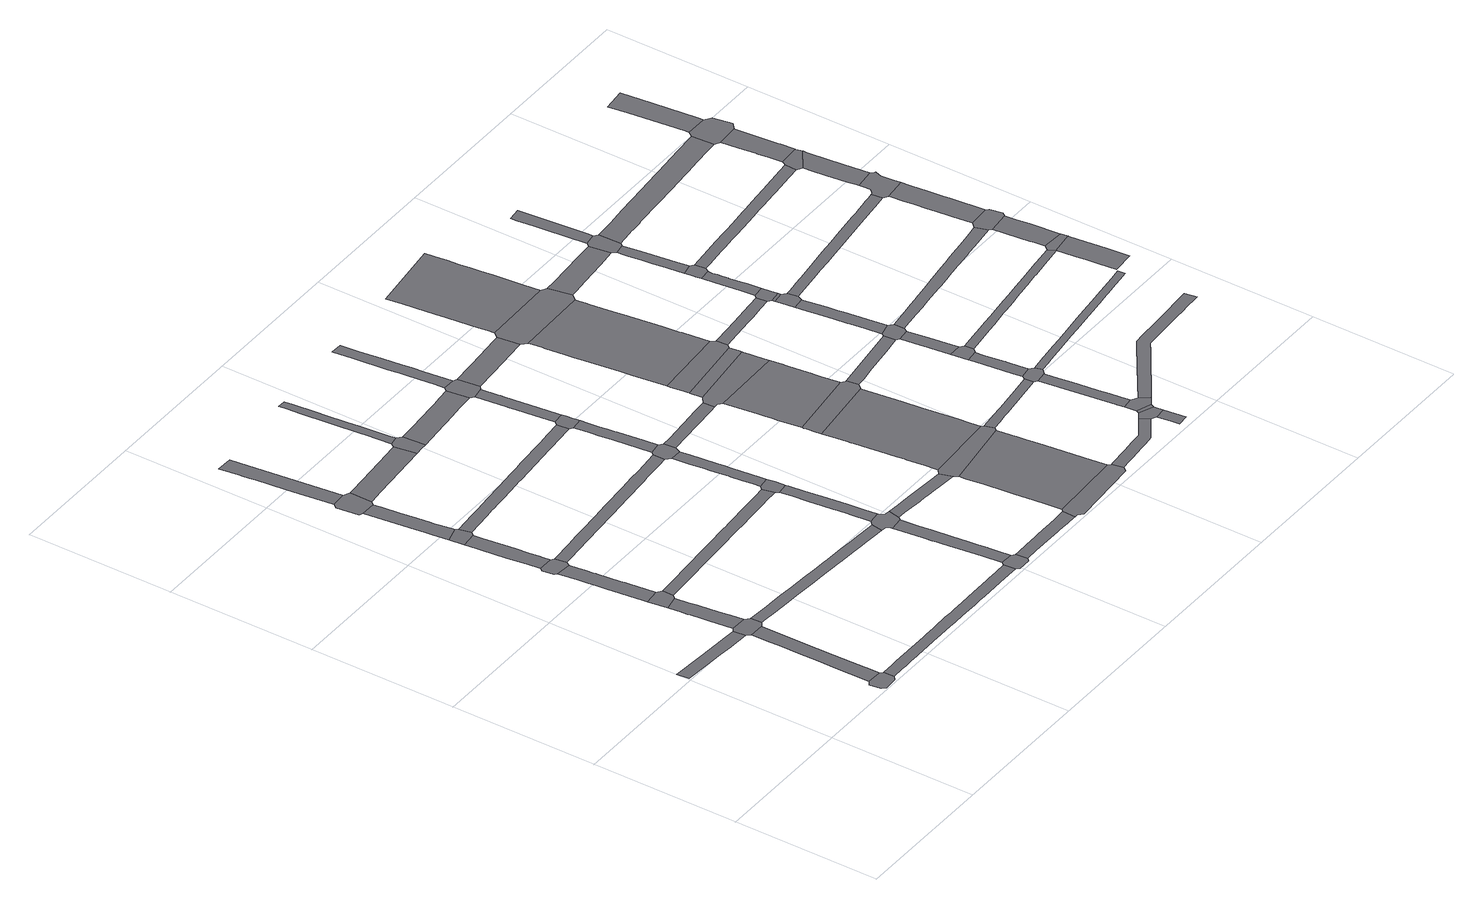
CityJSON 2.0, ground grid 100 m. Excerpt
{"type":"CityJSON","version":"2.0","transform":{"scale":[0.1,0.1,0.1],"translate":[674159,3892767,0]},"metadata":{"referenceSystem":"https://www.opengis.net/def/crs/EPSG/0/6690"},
"CityObjects":{
"road1":{"type":"Road","attributes":{"function":"9","usage":"9","RoadStructureAttribute.widthType":"2","RoadStructureAttribute.width":7.14,"RoadStructureAttribute.sectionType":"1"},"geometry":[{"type":"MultiSurface","lod":"1","boundaries":[[[0,1,2,3,4,5,6,7,8,9,10]]]}]},
"road2":{"type":"Road","attributes":{"function":"9","usage":"9","RoadStructureAttribute.widthType":"9","RoadStructureAttribute.width":-9999,"RoadStructureAttribute.sectionType":"9"},"geometry":[{"type":"MultiSurface","lod":"1","boundaries":[[[11,12,13,14,15,16,17,18]]]}]},
"road3":{"type":"Road","attributes":{"function":"9","usage":"9","RoadStructureAttribute.widthType":"2","RoadStructureAttribute.width":10.3,"RoadStructureAttribute.sectionType":"1"},"geometry":[{"type":"MultiSurface","lod":"1","boundaries":[[[19,20,21,22,23,17,16,24,25,26,27,28,29,30,31,32]]]}]},
"road4":{"type":"Road","attributes":{"function":"9","usage":"9","RoadStructureAttribute.widthType":"9","RoadStructureAttribute.width":-9999,"RoadStructureAttribute.sectionType":"9"},"geometry":[{"type":"MultiSurface","lod":"1","boundaries":[[[31,33,34,35,36,37,5,4,32]]]}]},
"road5":{"type":"Road","attributes":{"function":"9","usage":"9","RoadStructureAttribute.widthType":"2","RoadStructureAttribute.width":10.3,"RoadStructureAttribute.sectionType":"1"},"geometry":[{"type":"MultiSurface","lod":"1","boundaries":[[[38,39,40,41,42,43,37,36,44,45,46,47,48,49,50]]]}]},
"road6":{"type":"Road","attributes":{"function":"9","usage":"9","RoadStructureAttribute.widthType":"9","RoadStructureAttribute.width":-9999,"RoadStructureAttribute.sectionType":"9"},"geometry":[{"type":"MultiSurface","lod":"1","boundaries":[[[49,51,52,53,54,50]]]}]},
"road7":{"type":"Road","attributes":{"function":"9","usage":"9","RoadStructureAttribute.widthType":"2","RoadStructureAttribute.width":10.3,"RoadStructureAttribute.sectionType":"1"},"geometry":[{"type":"MultiSurface","lod":"1","boundaries":[[[55,56,57,58,59,60,54,53,61,62,63,64,65,66,67,68,69,70,71,72]]]}]},
"road8":{"type":"Road","attributes":{"function":"9","usage":"9","RoadStructureAttribute.widthType":"9","RoadStructureAttribute.width":-9999,"RoadStructureAttribute.sectionType":"9"},"geometry":[{"type":"MultiSurface","lod":"1","boundaries":[[[73,74,55,72,75,76,77,78]]]}]},
"road9":{"type":"Road","attributes":{"function":"9","usage":"9","RoadStructureAttribute.widthType":"2","RoadStructureAttribute.width":10.3,"RoadStructureAttribute.sectionType":"1"},"geometry":[{"type":"MultiSurface","lod":"1","boundaries":[[[77,79,80,81,82,83,84,85,86,87,88,89,90,78]]]}]},
"road10":{"type":"Road","attributes":{"function":"9","usage":"9","RoadStructureAttribute.widthType":"9","RoadStructureAttribute.width":-9999,"RoadStructureAttribute.sectionType":"9"},"geometry":[{"type":"MultiSurface","lod":"1","boundaries":[[[91,86,85,92,93,94]]]}]},
"road11":{"type":"Road","attributes":{"function":"9","usage":"9","RoadStructureAttribute.widthType":"2","RoadStructureAttribute.width":10.3,"RoadStructureAttribute.sectionType":"1"},"geometry":[{"type":"MultiSurface","lod":"1","boundaries":[[[95,96,97,98,99,91,94,100,101,102,103,104,105,106]]]}]},
"road12":{"type":"Road","attributes":{"function":"9","usage":"9","RoadStructureAttribute.widthType":"2","RoadStructureAttribute.width":7.2,"RoadStructureAttribute.sectionType":"1"},"geometry":[{"type":"MultiSurface","lod":"1","boundaries":[[[107,108,109,110,111,112,113,114,115,116,117,118,119,120,121,122,123,124,125,126,127,128,15,14,129,130,131,132,133,134,135,136,137,138,139,140,141,142,143,144,145,146,147,148,149,150,151,152,153,154,155]]]}]},
"road13":{"type":"Road","attributes":{"function":"9","usage":"9","RoadStructureAttribute.widthType":"9","RoadStructureAttribute.width":-9999,"RoadStructureAttribute.sectionType":"9"},"geometry":[{"type":"MultiSurface","lod":"1","boundaries":[[[156,157,158,159,160,161,95,106]]]}]},
"road14":{"type":"Road","attributes":{"function":"9","usage":"9","RoadStructureAttribute.widthType":"2","RoadStructureAttribute.width":10.24,"RoadStructureAttribute.sectionType":"1"},"geometry":[{"type":"MultiSurface","lod":"1","boundaries":[[[162,163,164,165,166,167,168,169,159,158,170,171]]]}]},
"road15":{"type":"Road","attributes":{"function":"9","usage":"9","RoadStructureAttribute.widthType":"2","RoadStructureAttribute.width":7.24,"RoadStructureAttribute.sectionType":"1"},"geometry":[{"type":"MultiSurface","lod":"1","boundaries":[[[172,173,174,175,176,177,178,179,180,181,182,183,184,185,186,35,34,187,188,189,190,191,192,193,194,195,196,197,198,199,200,201]]]}]},
"road16":{"type":"Road","attributes":{"function":"9","usage":"9","RoadStructureAttribute.widthType":"2","RoadStructureAttribute.width":7.44,"RoadStructureAttribute.sectionType":"1"},"geometry":[{"type":"MultiSurface","lod":"1","boundaries":[[[202,203,204,205,206,207,208,209,210,211,212,213,214,215,216,217,218,219,220,221,222,223,224,225,226,227,228,52,51]]]}]},
"road17":{"type":"Road","attributes":{"function":"9","usage":"9","RoadStructureAttribute.widthType":"1","RoadStructureAttribute.width":15.39,"RoadStructureAttribute.sectionType":"1"},"geometry":[{"type":"MultiSurface","lod":"1","boundaries":[[[229,230,231,232,233,157,156,234,235,236,237,238]]]}]},
"road18":{"type":"Road","attributes":{"function":"9","usage":"9","RoadStructureAttribute.widthType":"2","RoadStructureAttribute.width":7.51,"RoadStructureAttribute.sectionType":"1"},"geometry":[{"type":"MultiSurface","lod":"1","boundaries":[[[75,239,240,241,242,243,244,245,246,247,248,249,250,251,252,253,254,255,256,257,258,259,260,261,262,263,264,265,76]]]}]},
"road19":{"type":"Road","attributes":{"function":"9","usage":"9","RoadStructureAttribute.widthType":"2","RoadStructureAttribute.width":7.61,"RoadStructureAttribute.sectionType":"1"},"geometry":[{"type":"MultiSurface","lod":"1","boundaries":[[[266,267,268,269,270,271,272,273,274,275,276,277,278,279,280,281,93,92,282,283,284,285,286,287,288,289,290,291,292,293,294,295,296]]]}]},
"road20":{"type":"Road","attributes":{"function":"9","usage":"9","RoadStructureAttribute.widthType":"9","RoadStructureAttribute.width":-9999,"RoadStructureAttribute.sectionType":"9"},"geometry":[{"type":"MultiSurface","lod":"1","boundaries":[[[154,297,298,299,300,301,302,303,155]]]}]},
"road21":{"type":"Road","attributes":{"function":"9","usage":"9","RoadStructureAttribute.widthType":"9","RoadStructureAttribute.width":-9999,"RoadStructureAttribute.sectionType":"9"},"geometry":[{"type":"MultiSurface","lod":"1","boundaries":[[[304,305,306,307,308,229,238]]]}]},
"road22":{"type":"Road","attributes":{"function":"9","usage":"9","RoadStructureAttribute.widthType":"2","RoadStructureAttribute.width":8.43,"RoadStructureAttribute.sectionType":"1"},"geometry":[{"type":"MultiSurface","lod":"1","boundaries":[[[302,309,310,311,312,313,314,315,316,317,318,319,320,321,322,323,324,325,326,303]]]}]},
"road23":{"type":"Road","attributes":{"function":"9","usage":"9","RoadStructureAttribute.widthType":"3","RoadStructureAttribute.width":5.4,"RoadStructureAttribute.sectionType":"1"},"geometry":[{"type":"MultiSurface","lod":"1","boundaries":[[[307,327,328,329,330,331,332,333,334,335,336,337,338,339,340,308]]]}]},
"road24":{"type":"Road","attributes":{"function":"9","usage":"9","RoadStructureAttribute.widthType":"9","RoadStructureAttribute.width":-9999,"RoadStructureAttribute.sectionType":"9"},"geometry":[{"type":"MultiSurface","lod":"1","boundaries":[[[341,172,201,342,343,319,318,344,345,346,347,348]]]}]},
"road25":{"type":"Road","attributes":{"function":"9","usage":"9","RoadStructureAttribute.widthType":"2","RoadStructureAttribute.width":8.43,"RoadStructureAttribute.sectionType":"1"},"geometry":[{"type":"MultiSurface","lod":"1","boundaries":[[[349,350,351,352,353,354,355,356,341,348,357,358,359,360,361,362,363]]]}]},
"road26":{"type":"Road","attributes":{"function":"9","usage":"9","RoadStructureAttribute.widthType":"9","RoadStructureAttribute.width":-9999,"RoadStructureAttribute.sectionType":"9"},"geometry":[{"type":"MultiSurface","lod":"1","boundaries":[[[218,217,349,363,364,365,366,367]]]}]},
"road27":{"type":"Road","attributes":{"function":"9","usage":"9","RoadStructureAttribute.widthType":"2","RoadStructureAttribute.width":6.93,"RoadStructureAttribute.sectionType":"1"},"geometry":[{"type":"MultiSurface","lod":"1","boundaries":[[[368,369,370,371,372,373,374,375,301,300,376,377,378,379,380,381,382,383,384]]]}]},
"road28":{"type":"Road","attributes":{"function":"9","usage":"9","RoadStructureAttribute.widthType":"1","RoadStructureAttribute.width":15.39,"RoadStructureAttribute.sectionType":"1"},"geometry":[{"type":"MultiSurface","lod":"1","boundaries":[[[385,386,387,388,389,390,391,306,305,392,393,394,395,396,397,398]]]}]},
"road29":{"type":"Road","attributes":{"function":"9","usage":"9","RoadStructureAttribute.widthType":"2","RoadStructureAttribute.width":8.43,"RoadStructureAttribute.sectionType":"1"},"geometry":[{"type":"MultiSurface","lod":"1","boundaries":[[[366,399,400,401,402,403,404,405,406,407,408,409,410,411,412,413,414,367]]]}]},
"road30":{"type":"Road","attributes":{"function":"9","usage":"9","RoadStructureAttribute.widthType":"9","RoadStructureAttribute.width":-9999,"RoadStructureAttribute.sectionType":"9"},"geometry":[{"type":"MultiSurface","lod":"1","boundaries":[[[405,415,416,417,418,253,252,406]]]}]},
"road31":{"type":"Road","attributes":{"function":"9","usage":"9","RoadStructureAttribute.widthType":"2","RoadStructureAttribute.width":6.77,"RoadStructureAttribute.sectionType":"1"},"geometry":[{"type":"MultiSurface","lod":"1","boundaries":[[[419,420,421,422,423,345,344,424,425,426,427,428,429,430]]]}]},
"road32":{"type":"Road","attributes":{"function":"9","usage":"9","RoadStructureAttribute.widthType":"2","RoadStructureAttribute.width":8.43,"RoadStructureAttribute.sectionType":"1"},"geometry":[{"type":"MultiSurface","lod":"1","boundaries":[[[431,432,433,434,418,417,435,436,437,438,439,440,441,442,443,444]]]}]},
"road33":{"type":"Road","attributes":{"function":"9","usage":"9","RoadStructureAttribute.widthType":"9","RoadStructureAttribute.width":-9999,"RoadStructureAttribute.sectionType":"9"},"geometry":[{"type":"MultiSurface","lod":"1","boundaries":[[[443,445,446,447,448,449,296,295,444]]]}]},
"road34":{"type":"Road","attributes":{"function":"9","usage":"9","RoadStructureAttribute.widthType":"2","RoadStructureAttribute.width":8.43,"RoadStructureAttribute.sectionType":"1"},"geometry":[{"type":"MultiSurface","lod":"1","boundaries":[[[448,450,451,452,453,454,455,456,457,458,459,460,461,449]]]}]},
"road35":{"type":"Road","attributes":{"function":"9","usage":"9","RoadStructureAttribute.widthType":"9","RoadStructureAttribute.width":-9999,"RoadStructureAttribute.sectionType":"9"},"geometry":[{"type":"MultiSurface","lod":"1","boundaries":[[[462,463,385,398,456,455,464,465]]]}]},
"road36":{"type":"Road","attributes":{"function":"9","usage":"9","RoadStructureAttribute.widthType":"2","RoadStructureAttribute.width":6.64,"RoadStructureAttribute.sectionType":"1"},"geometry":[{"type":"MultiSurface","lod":"1","boundaries":[[[466,467,468,469,416,415,470,471,472,473]]]}]},
"road37":{"type":"Road","attributes":{"function":"9","usage":"9","RoadStructureAttribute.widthType":"2","RoadStructureAttribute.width":8.25,"RoadStructureAttribute.sectionType":"1"},"geometry":[{"type":"MultiSurface","lod":"1","boundaries":[[[474,475,476,477,478,479,480,481,463,462,482,483,484,485,486,487]]]}]},
"road38":{"type":"Road","attributes":{"function":"9","usage":"9","RoadStructureAttribute.widthType":"9","RoadStructureAttribute.width":-9999,"RoadStructureAttribute.sectionType":"9"},"geometry":[{"type":"MultiSurface","lod":"1","boundaries":[[[488,489,490,491,492,368,384,493,494]]]}]},
"road39":{"type":"Road","attributes":{"function":"1","usage":"1","RoadStructureAttribute.widthType":"1","RoadStructureAttribute.width":35.46,"RoadStructureAttribute.sectionType":"7"},"geometry":[{"type":"MultiSurface","lod":"1","boundaries":[[[495,496,497,498,499,500,501,502,503,504,505,506,507,508,509,492,491]]]}]},
"road40":{"type":"Road","attributes":{"function":"9","usage":"9","RoadStructureAttribute.widthType":"1","RoadStructureAttribute.width":15.39,"RoadStructureAttribute.sectionType":"1"},"geometry":[{"type":"MultiSurface","lod":"1","boundaries":[[[510,511,512,513,514,515,516,517,518,519,520,521,522,465,464]]]}]},
"road41":{"type":"Road","attributes":{"function":"9","usage":"9","RoadStructureAttribute.widthType":"9","RoadStructureAttribute.width":-9999,"RoadStructureAttribute.sectionType":"9"},"geometry":[{"type":"MultiSurface","lod":"1","boundaries":[[[523,419,430,503,502,524,525,526]]]}]},
"road42":{"type":"Road","attributes":{"function":"1","usage":"1","RoadStructureAttribute.widthType":"1","RoadStructureAttribute.width":35.46,"RoadStructureAttribute.sectionType":"7"},"geometry":[{"type":"MultiSurface","lod":"1","boundaries":[[[527,528,529,530,531,532,533,534,535,536,537,538,539,540,541,542,543,544,523,526]]]}]},
"road43":{"type":"Road","attributes":{"function":"9","usage":"9","RoadStructureAttribute.widthType":"9","RoadStructureAttribute.width":-9999,"RoadStructureAttribute.sectionType":"9"},"geometry":[{"type":"MultiSurface","lod":"1","boundaries":[[[545,546,547,548,549,550,551,552,533,532]]]}]},
"road44":{"type":"Road","attributes":{"function":"9","usage":"1","RoadStructureAttribute.widthType":"1","RoadStructureAttribute.width":35.46,"RoadStructureAttribute.sectionType":"1"},"geometry":[{"type":"MultiSurface","lod":"1","boundaries":[[[553,554,555,556,557,558,559,549,548,560,561,562,563,564,565,566,567]]]}]},
"road45":{"type":"Road","attributes":{"function":"9","usage":"9","RoadStructureAttribute.widthType":"9","RoadStructureAttribute.width":-9999,"RoadStructureAttribute.sectionType":"9"},"geometry":[{"type":"MultiSurface","lod":"1","boundaries":[[[472,568,553,567,569,570,571,572,573,574,473]]]}]},
"road46":{"type":"Road","attributes":{"function":"1","usage":"1","RoadStructureAttribute.widthType":"1","RoadStructureAttribute.width":35.46,"RoadStructureAttribute.sectionType":"7"},"geometry":[{"type":"MultiSurface","lod":"1","boundaries":[[[575,574,573,576,577,578]]]}]},
"road47":{"type":"Road","attributes":{"function":"9","usage":"9","RoadStructureAttribute.widthType":"9","RoadStructureAttribute.width":-9999,"RoadStructureAttribute.sectionType":"9"},"geometry":[{"type":"MultiSurface","lod":"1","boundaries":[[[579,580,581,582,583,578,577,584,585]]]}]},
"road48":{"type":"Road","attributes":{"function":"9","usage":"9","RoadStructureAttribute.widthType":"2","RoadStructureAttribute.width":6.46,"RoadStructureAttribute.sectionType":"1"},"geometry":[{"type":"MultiSurface","lod":"1","boundaries":[[[586,587,588,589,590,591,592,593,594,595,596,490,489,597,598,599,600,601,602,603,604,605,606,607,608,609,610,611]]]}]},
"road49":{"type":"Road","attributes":{"function":"1","usage":"1","RoadStructureAttribute.widthType":"1","RoadStructureAttribute.width":35.46,"RoadStructureAttribute.sectionType":"7"},"geometry":[{"type":"MultiSurface","lod":"1","boundaries":[[[612,613,614,615,616,617,618,619,580,579,620,621,622,623,624,625,626,627,628,629,630,631]]]}]},
"road50":{"type":"Road","attributes":{"function":"9","usage":"9","RoadStructureAttribute.widthType":"9","RoadStructureAttribute.width":-9999,"RoadStructureAttribute.sectionType":"9"},"geometry":[{"type":"MultiSurface","lod":"1","boundaries":[[[630,632,633,634,635,518,517,631]]]}]},
"road51":{"type":"Road","attributes":{"function":"9","usage":"9","RoadStructureAttribute.widthType":"3","RoadStructureAttribute.width":5.39,"RoadStructureAttribute.sectionType":"1"},"geometry":[{"type":"MultiSurface","lod":"1","boundaries":[[[636,637,638,639,640,525,524,641,642,643,644]]]}]},
"road52":{"type":"Road","attributes":{"function":"1","usage":"1","RoadStructureAttribute.widthType":"1","RoadStructureAttribute.width":35.46,"RoadStructureAttribute.sectionType":"7"},"geometry":[{"type":"MultiSurface","lod":"1","boundaries":[[[645,646,647,648,649,650,651,652,653,654,635,634,655,656,657,658,659,660,661,662,663]]]}]},
"road53":{"type":"Road","attributes":{"function":"9","usage":"9","RoadStructureAttribute.widthType":"9","RoadStructureAttribute.width":-9999,"RoadStructureAttribute.sectionType":"9"},"geometry":[{"type":"MultiSurface","lod":"1","boundaries":[[[610,664,665,666,667,668,611]]]}]},
"road54":{"type":"Road","attributes":{"function":"9","usage":"9","RoadStructureAttribute.widthType":"2","RoadStructureAttribute.width":7.04,"RoadStructureAttribute.sectionType":"1"},"geometry":[{"type":"MultiSurface","lod":"1","boundaries":[[[669,546,545,670,671,672,673]]]}]},
"road55":{"type":"Road","attributes":{"function":"9","usage":"9","RoadStructureAttribute.widthType":"2","RoadStructureAttribute.width":8.23,"RoadStructureAttribute.sectionType":"1"},"geometry":[{"type":"MultiSurface","lod":"1","boundaries":[[[674,665,664,675,676,677]]]}]},
"road56":{"type":"Road","attributes":{"function":"9","usage":"9","RoadStructureAttribute.widthType":"2","RoadStructureAttribute.width":8.23,"RoadStructureAttribute.sectionType":"1"},"geometry":[{"type":"MultiSurface","lod":"1","boundaries":[[[678,667,666,679]]]}]},
"road57":{"type":"Road","attributes":{"function":"9","usage":"9","RoadStructureAttribute.widthType":"9","RoadStructureAttribute.width":-9999,"RoadStructureAttribute.sectionType":"9"},"geometry":[{"type":"MultiSurface","lod":"1","boundaries":[[[680,678,679,681,682,683,684]]]}]},
"road58":{"type":"Road","attributes":{"function":"9","usage":"9","RoadStructureAttribute.widthType":"2","RoadStructureAttribute.width":8.23,"RoadStructureAttribute.sectionType":"1"},"geometry":[{"type":"MultiSurface","lod":"1","boundaries":[[[685,686,687,688,689,690,691,692,693,694,695,680,684]]]}]},
"road59":{"type":"Road","attributes":{"function":"9","usage":"9","RoadStructureAttribute.widthType":"2","RoadStructureAttribute.width":6.4,"RoadStructureAttribute.sectionType":"1"},"geometry":[{"type":"MultiSurface","lod":"1","boundaries":[[[584,696,697,698,699,700,701,702,703,704,705,706,707,585]]]}]},
"road60":{"type":"Road","attributes":{"function":"9","usage":"9","RoadStructureAttribute.widthType":"9","RoadStructureAttribute.width":-9999,"RoadStructureAttribute.sectionType":"9"},"geometry":[{"type":"MultiSurface","lod":"1","boundaries":[[[693,692,708,709,710,711,636,644]]]}]},
"road61":{"type":"Road","attributes":{"function":"9","usage":"9","RoadStructureAttribute.widthType":"2","RoadStructureAttribute.width":8.23,"RoadStructureAttribute.sectionType":"1"},"geometry":[{"type":"MultiSurface","lod":"1","boundaries":[[[712,713,711,710,714,715,716,717,718,719,720]]]}]},
"road62":{"type":"Road","attributes":{"function":"9","usage":"9","RoadStructureAttribute.widthType":"9","RoadStructureAttribute.width":-9999,"RoadStructureAttribute.sectionType":"9"},"geometry":[{"type":"MultiSurface","lod":"1","boundaries":[[[721,722,723,724,720,719,725]]]}]},
"road63":{"type":"Road","attributes":{"function":"9","usage":"9","RoadStructureAttribute.widthType":"2","RoadStructureAttribute.width":8.23,"RoadStructureAttribute.sectionType":"1"},"geometry":[{"type":"MultiSurface","lod":"1","boundaries":[[[722,726,727,728,729,730,731,732,733,734,723]]]}]},
"road64":{"type":"Road","attributes":{"function":"9","usage":"9","RoadStructureAttribute.widthType":"9","RoadStructureAttribute.width":-9999,"RoadStructureAttribute.sectionType":"9"},"geometry":[{"type":"MultiSurface","lod":"1","boundaries":[[[730,729,735,736,737,738,739,669,673]]]}]},
"road65":{"type":"Road","attributes":{"function":"9","usage":"9","RoadStructureAttribute.widthType":"2","RoadStructureAttribute.width":14.09,"RoadStructureAttribute.sectionType":"1"},"geometry":[{"type":"MultiSurface","lod":"1","boundaries":[[[632,740,741,742,743,744,745,746,747,748,749,750,633]]]}]},
"road66":{"type":"Road","attributes":{"function":"9","usage":"9","RoadStructureAttribute.widthType":"2","RoadStructureAttribute.width":8.23,"RoadStructureAttribute.sectionType":"1"},"geometry":[{"type":"MultiSurface","lod":"1","boundaries":[[[751,752,753,754,755,756,757,739,738,758,759,760,761,762,763,764]]]}]},
"road67":{"type":"Road","attributes":{"function":"9","usage":"9","RoadStructureAttribute.widthType":"9","RoadStructureAttribute.width":-9999,"RoadStructureAttribute.sectionType":"9"},"geometry":[{"type":"MultiSurface","lod":"1","boundaries":[[[765,766,751,764,767,768,769]]]}]},
"road68":{"type":"Road","attributes":{"function":"9","usage":"9","RoadStructureAttribute.widthType":"2","RoadStructureAttribute.width":8.23,"RoadStructureAttribute.sectionType":"1"},"geometry":[{"type":"MultiSurface","lod":"1","boundaries":[[[770,771,765,769]]]}]},
"road69":{"type":"Road","attributes":{"function":"9","usage":"9","RoadStructureAttribute.widthType":"9","RoadStructureAttribute.width":-9999,"RoadStructureAttribute.sectionType":"9"},"geometry":[{"type":"MultiSurface","lod":"1","boundaries":[[[772,773,774,704,703,771,770]]]}]},
"road70":{"type":"Road","attributes":{"function":"9","usage":"9","RoadStructureAttribute.widthType":"2","RoadStructureAttribute.width":8.23,"RoadStructureAttribute.sectionType":"1"},"geometry":[{"type":"MultiSurface","lod":"1","boundaries":[[[773,775,776,777,778,779,780,781,782,783,784,785,786,787,774]]]}]},
"road71":{"type":"Road","attributes":{"function":"9","usage":"9","RoadStructureAttribute.widthType":"9","RoadStructureAttribute.width":-9999,"RoadStructureAttribute.sectionType":"9"},"geometry":[{"type":"MultiSurface","lod":"1","boundaries":[[[788,789,790,791,792,785,784,793,794]]]}]},
"road72":{"type":"Road","attributes":{"function":"9","usage":"9","RoadStructureAttribute.widthType":"2","RoadStructureAttribute.width":8.23,"RoadStructureAttribute.sectionType":"1"},"geometry":[{"type":"MultiSurface","lod":"1","boundaries":[[[795,796,797,798,799,800,801,789,788,802,803,804,805]]]}]},
"road73":{"type":"Road","attributes":{"function":"9","usage":"9","RoadStructureAttribute.widthType":"9","RoadStructureAttribute.width":-9999,"RoadStructureAttribute.sectionType":"9"},"geometry":[{"type":"MultiSurface","lod":"1","boundaries":[[[806,807,745,744,795,805,808,809]]]}]},
"road74":{"type":"Road","attributes":{"function":"9","usage":"9","RoadStructureAttribute.widthType":"2","RoadStructureAttribute.width":7.47,"RoadStructureAttribute.sectionType":"1"},"geometry":[{"type":"MultiSurface","lod":"1","boundaries":[[[810,811,812,813,814,815,816,817,818,819,820,821,822,823,824,825,826,827,828,829,830,831,683,682,832,833,834,835,836,837,838,839,840,841,842,843,844,845,846,847,848,849,850,851]]]}]},
"road75":{"type":"Road","attributes":{"function":"9","usage":"9","RoadStructureAttribute.widthType":"2","RoadStructureAttribute.width":8.72,"RoadStructureAttribute.sectionType":"1"},"geometry":[{"type":"MultiSurface","lod":"1","boundaries":[[[852,853,854,855,807,806,856,857,858,859]]]}]},
"road76":{"type":"Road","attributes":{"function":"9","usage":"9","RoadStructureAttribute.widthType":"3","RoadStructureAttribute.width":4.92,"RoadStructureAttribute.sectionType":"1"},"geometry":[{"type":"MultiSurface","lod":"1","boundaries":[[[860,861,862,863,864,865,866,867,868,869,870,709,708,871,872,873,874,875,876,877,878,879,880,881,882,883,884,885,886,887]]]}]},
"road77":{"type":"Road","attributes":{"function":"9","usage":"9","RoadStructureAttribute.widthType":"3","RoadStructureAttribute.width":5.41,"RoadStructureAttribute.sectionType":"1"},"geometry":[{"type":"MultiSurface","lod":"1","boundaries":[[[888,889,890,891,892,893,894,895,896,897,898,899,900,901,902,903,904,905,906,907,908,909,910,911,912,913,914,915,916,917,918,919,920,921,922,923,924,721,725]]]}]},
"road78":{"type":"Road","attributes":{"function":"9","usage":"9","RoadStructureAttribute.widthType":"2","RoadStructureAttribute.width":7.3,"RoadStructureAttribute.sectionType":"1"},"geometry":[{"type":"MultiSurface","lod":"1","boundaries":[[[925,926,927,928,929,930,931,932,933,934,935,936,937,938,939,940,941,942,943,944,945,736,735,946,947,948,949,950,951,952,953,954,955,956,957,958,959,960,961,962,963,964,965]]]}]},
"road79":{"type":"Road","attributes":{"function":"9","usage":"9","RoadStructureAttribute.widthType":"2","RoadStructureAttribute.width":6.77,"RoadStructureAttribute.sectionType":"1"},"geometry":[{"type":"MultiSurface","lod":"1","boundaries":[[[966,967,968,969,970,971,972,973,974,975,976,977,978,979,980,768,767,981,982,983,984,985,986,987,988,989,990,991]]]}]},
"road80":{"type":"Road","attributes":{"function":"9","usage":"9","RoadStructureAttribute.widthType":"2","RoadStructureAttribute.width":7.11,"RoadStructureAttribute.sectionType":"1"},"geometry":[{"type":"MultiSurface","lod":"1","boundaries":[[[992,993,994,995,996,997,998,999,1000,1001,1002,1003,1004,1005,1006,1007,1008,1009,1010,1011,1012,1013,1014,1015,1016,1017,1018,1019,1020,1021,1022,1023,794,793]]]}]},
"road81":{"type":"Road","attributes":{"function":"9","usage":"9","RoadStructureAttribute.widthType":"2","RoadStructureAttribute.width":14.09,"RoadStructureAttribute.sectionType":"1"},"geometry":[{"type":"MultiSurface","lod":"1","boundaries":[[[808,1024,1025,1026,1027,1028,1029,1030,1031,1032,1033,1034,1035,1036,1037,1038,1039,1040,1041,1042,1043,1044,1045,1046,1047,1048,1049,1050,1051,1052,809]]]}]},
"road82":{"type":"Road","attributes":{"function":"9","usage":"9","RoadStructureAttribute.widthType":"1","RoadStructureAttribute.width":15.25,"RoadStructureAttribute.sectionType":"1"},"geometry":[{"type":"MultiSurface","lod":"1","boundaries":[[[907,1053,1054,1055,1056,1057,1058,1059,1060]]]}]},
"road83":{"type":"Road","attributes":{"function":"9","usage":"9","RoadStructureAttribute.widthType":"9","RoadStructureAttribute.width":-9999,"RoadStructureAttribute.sectionType":"9"},"geometry":[{"type":"MultiSurface","lod":"1","boundaries":[[[1061,908,907,1060,1062,1063]]]}]},
"road84":{"type":"Road","attributes":{"function":"9","usage":"9","RoadStructureAttribute.widthType":"1","RoadStructureAttribute.width":15.25,"RoadStructureAttribute.sectionType":"1"},"geometry":[{"type":"MultiSurface","lod":"1","boundaries":[[[1064,1065,1066,1067,1068,1069,1070,1071,1063,1062,1072]]]}]},
"road85":{"type":"Road","attributes":{"function":"9","usage":"9","RoadStructureAttribute.widthType":"9","RoadStructureAttribute.width":-9999,"RoadStructureAttribute.sectionType":"9"},"geometry":[{"type":"MultiSurface","lod":"1","boundaries":[[[1066,1073,1074,1075,1076,925,965,1067]]]}]},
"road86":{"type":"Road","attributes":{"function":"9","usage":"9","RoadStructureAttribute.widthType":"1","RoadStructureAttribute.width":15.25,"RoadStructureAttribute.sectionType":"1"},"geometry":[{"type":"MultiSurface","lod":"1","boundaries":[[[1075,1077,1078,1079,1080,1081,1082,1083,1084,1085,1086,1087,1088,1089,1090,1091,1076]]]}]},
"road87":{"type":"Road","attributes":{"function":"9","usage":"9","RoadStructureAttribute.widthType":"9","RoadStructureAttribute.width":-9999,"RoadStructureAttribute.sectionType":"9"},"geometry":[{"type":"MultiSurface","lod":"1","boundaries":[[[1083,1092,1093,1094,1095,1096,1097,1098,1099,1100,991,990,1084]]]}]},
"road88":{"type":"Road","attributes":{"function":"9","usage":"9","RoadStructureAttribute.widthType":"1","RoadStructureAttribute.width":15.25,"RoadStructureAttribute.sectionType":"1"},"geometry":[{"type":"MultiSurface","lod":"1","boundaries":[[[1101,1102,1103,1104,1097,1096,1105,1106,1107,1108,1109,1110]]]}]},
"road89":{"type":"Road","attributes":{"function":"9","usage":"9","RoadStructureAttribute.widthType":"9","RoadStructureAttribute.width":-9999,"RoadStructureAttribute.sectionType":"9"},"geometry":[{"type":"MultiSurface","lod":"1","boundaries":[[[1111,1112,1008,1007,1110,1109,1113]]]}]},
"road90":{"type":"Road","attributes":{"function":"9","usage":"9","RoadStructureAttribute.widthType":"1","RoadStructureAttribute.width":15.25,"RoadStructureAttribute.sectionType":"1"},"geometry":[{"type":"MultiSurface","lod":"1","boundaries":[[[1114,1115,1116,1117,1118,1119,1120,1121,1122,1123,1111,1113,1124]]]}]},
"road91":{"type":"Road","attributes":{"function":"9","usage":"9","RoadStructureAttribute.widthType":"9","RoadStructureAttribute.width":-9999,"RoadStructureAttribute.sectionType":"9"},"geometry":[{"type":"MultiSurface","lod":"1","boundaries":[[[1125,1126,1039,1038,1119,1118,1127,1128]]]}]},
"road92":{"type":"Road","attributes":{"function":"9","usage":"9","RoadStructureAttribute.widthType":"1","RoadStructureAttribute.width":15.25,"RoadStructureAttribute.sectionType":"1"},"geometry":[{"type":"MultiSurface","lod":"1","boundaries":[[[1129,1130,1131,1132,1126,1125,1133,1134,1135,1136]]]}]}
},
"vertices":[
[189,1004,0],[313,996,0],[409,989,0],[480,984,0],[550,980,0],[542,1065,0],[465,1068,0],[316,1078,0],[218,1085,0],[5,1100,0],[16,1016,0],
[567,32,0],[588,7,0],[681,16,0],[707,38,0],[705,109,0],[688,125,0],[585,131,0],[557,110,0],
[576,822,0],[577,744,0],[578,642,0],[580,471,0],[582,378,0],[684,213,0],[684,233,0],[682,323,0],[681,451,0],[679,566,0],[678,664,0],[676,849,0],[674,951,0],[575,954,0],
[693,964,0],[707,975,0],[702,1051,0],[673,1077,0],[565,1080,0],
[522,1445,0],[524,1431,0],[530,1377,0],[531,1369,0],[542,1276,0],[546,1238,0],[661,1172,0],[655,1218,0],[644,1304,0],[634,1384,0],[627,1436,0],[615,1529,0],[515,1506,0],
[633,1552,0],[636,1628,0],[602,1652,0],[499,1640,0],
[429,2230,0],[445,2097,0],[452,2038,0],[460,1970,0],[466,1913,0],[495,1671,0],[594,1722,0],[586,1785,0],[582,1818,0],[578,1857,0],[574,1888,0],[564,1968,0],[556,2041,0],[555,2048,0],[554,2057,0],[547,2112,0],[540,2168,0],[534,2221,0],
[401,2320,0],[412,2243,0],[549,2249,0],[539,2328,0],[519,2343,0],[415,2341,0],
[513,2394,0],[510,2421,0],[503,2478,0],[492,2575,0],[483,2650,0],[466,2792,0],[459,2851,0],[356,2839,0],[366,2753,0],[369,2725,0],[388,2570,0],[405,2424,0],
[343,2942,0],[480,2876,0],[461,2955,0],[448,2971,0],
[276,3502,0],[313,3196,0],[325,3099,0],[330,3050,0],[335,3016,0],[432,3076,0],[429,3101,0],[424,3138,0],[414,3224,0],[401,3334,0],[386,3456,0],[380,3504,0],
[1897,121,0],[1843,120,0],[1823,120,0],[1795,120,0],[1645,118,0],[1536,117,0],[1489,117,0],[1447,116,0],[1414,116,0],[1356,116,0],[1246,114,0],[1231,114,0],[1188,114,0],[1156,114,0],[1125,113,0],[1043,112,0],[962,112,0],[952,112,0],[886,111,0],[832,111,0],[782,110,0],[764,110,0],[786,38,0],[812,38,0],[832,38,0],[892,39,0],[912,39,0],[955,39,0],[1018,39,0],[1053,39,0],[1123,40,0],[1195,40,0],[1206,40,0],[1247,40,0],[1296,40,0],[1351,40,0],[1374,41,0],[1399,41,0],[1416,41,0],[1462,41,0],[1553,41,0],[1604,41,0],[1655,42,0],[1711,42,0],[1759,42,0],[1823,42,0],[1950,43,0],[1977,43,0],[1970,121,0],
[400,3527,0],[402,3680,0],[357,3701,0],[253,3693,0],[231,3665,0],[250,3514,0],
[163,4450,0],[179,4317,0],[182,4290,0],[187,4247,0],[192,4209,0],[216,4005,0],[230,3886,0],[243,3780,0],[283,4329,0],[269,4445,0],
[1860,979,0],[1739,987,0],[1648,992,0],[1563,998,0],[1437,1005,0],[1409,1007,0],[1332,1012,0],[1331,1012,0],[1311,1013,0],[1223,1019,0],[1088,1027,0],[986,1033,0],[908,1038,0],[888,1039,0],[854,1041,0],[751,973,0],[819,968,0],[962,959,0],[1041,954,0],[1137,948,0],[1156,947,0],[1210,944,0],[1266,940,0],[1444,929,0],[1459,928,0],[1586,920,0],[1646,916,0],[1710,912,0],[1786,907,0],[1848,903,0],
[703,1557,0],[828,1565,0],[914,1571,0],[935,1572,0],[1038,1579,0],[1073,1581,0],[1250,1593,0],[1297,1596,0],[1349,1599,0],[1466,1607,0],[1495,1609,0],[1532,1612,0],[1552,1613,0],[1673,1621,0],[1706,1623,0],[1804,1626,0],[1787,1710,0],[1707,1704,0],[1530,1691,0],[1482,1688,0],[1423,1684,0],[1400,1682,0],[1358,1679,0],[1347,1678,0],[1156,1665,0],[869,1645,0],[791,1639,0],
[915,3724,0],[803,3714,0],[758,3710,0],[613,3698,0],[570,3694,0],[459,3533,0],[496,3536,0],[626,3547,0],[821,3564,0],[939,3574,0],
[632,2256,0],[655,2258,0],[703,2262,0],[790,2269,0],[1203,2303,0],[1243,2306,0],[1271,2309,0],[1310,2312,0],[1399,2319,0],[1463,2324,0],[1504,2328,0],[1569,2333,0],[1644,2339,0],[1707,2344,0],[1705,2424,0],[1531,2409,0],[1448,2403,0],[1335,2393,0],[1146,2378,0],[1123,2376,0],[1096,2374,0],[997,2365,0],[889,2357,0],[870,2355,0],[809,2350,0],[790,2349,0],[710,2342,0],
[1525,3047,0],[1433,3039,0],[1210,3020,0],[1173,3016,0],[1158,3015,0],[1100,3010,0],[1007,3002,0],[956,2998,0],[938,2996,0],[882,2991,0],[867,2990,0],[807,2985,0],[746,2979,0],[730,2978,0],[700,2975,0],[624,2969,0],[661,2892,0],[730,2898,0],[748,2899,0],[794,2903,0],[833,2907,0],[849,2908,0],[945,2916,0],[1050,2925,0],[1069,2927,0],[1319,2948,0],[1411,2956,0],[1539,2967,0],[1602,2972,0],[1641,2976,0],[1631,3056,0],
[1998,24,0],[2085,22,0],[2094,33,0],[2104,45,0],[2094,122,0],[2074,141,0],[1988,144,0],
[996,3579,0],[1039,3583,0],[1026,3734,0],[996,3760,0],[935,3751,0],
[2064,231,0],[2057,290,0],[2056,299,0],[2048,367,0],[2041,435,0],[2036,479,0],[2029,542,0],[2016,663,0],[2006,753,0],[1993,871,0],[1900,860,0],[1904,827,0],[1914,742,0],[1925,657,0],[1931,602,0],[1935,572,0],[1940,533,0],[1972,276,0],
[992,3799,0],[970,4019,0],[968,4042,0],[962,4105,0],[950,4219,0],[941,4303,0],[927,4448,0],[921,4503,0],[864,4503,0],[871,4457,0],[877,4392,0],[878,4375,0],[917,3948,0],[920,3924,0],
[1888,1004,0],[1880,901,0],[1897,883,0],[2012,894,0],[2029,972,0],[1997,975,0],[1973,997,0],[1971,1014,0],
[1822,1608,0],[1831,1526,0],[1842,1421,0],[1853,1324,0],[1861,1253,0],[1861,1247,0],[1871,1162,0],[1872,1147,0],[1959,1109,0],[1946,1218,0],[1942,1251,0],[1931,1346,0],[1912,1499,0],[1901,1602,0],[1899,1616,0],
[1897,1633,0],[1891,1690,0],[1885,1741,0],[1808,1732,0],
[2598,131,0],[2518,129,0],[2456,128,0],[2423,128,0],[2335,126,0],[2308,126,0],[2208,124,0],[2133,123,0],[2202,45,0],[2267,44,0],[2313,44,0],[2381,44,0],[2423,44,0],[2440,44,0],[2523,43,0],[2581,43,0],[2598,43,0],
[1543,3778,0],[1469,3772,0],[1422,3768,0],[1401,3766,0],[1331,3760,0],[1266,3755,0],[1117,3742,0],[1099,3588,0],[1261,3602,0],[1370,3611,0],[1384,3613,0],[1472,3620,0],[1522,3625,0],[1565,3628,0],
[1879,1793,0],[1859,1971,0],[1853,2025,0],[1848,2072,0],[1837,2162,0],[1827,2254,0],[1820,2314,0],[1740,2315,0],[1753,2204,0],[1765,2104,0],[1769,2067,0],[1774,2026,0],[1783,1944,0],[1785,1929,0],[1795,1847,0],[1801,1789,0],
[1837,2355,0],[1829,2434,0],[1804,2455,0],[1725,2443,0],
[2494,939,0],[2394,946,0],[2243,957,0],[2163,963,0],[2111,966,0],[2070,890,0],[2212,879,0],[2256,876,0],[2278,874,0],[2358,868,0],[2370,867,0],[2520,856,0],
[1673,2901,0],[1680,2840,0],[1684,2801,0],[1696,2702,0],[1793,2548,0],[1782,2643,0],[1772,2727,0],[1770,2743,0],[1764,2792,0],[1764,2798,0],[1757,2852,0],[1750,2913,0],[1744,2968,0],[1666,2959,0],
[1740,3003,0],[1739,3017,0],[1733,3062,0],[1730,3090,0],[1652,3081,0],
[1727,3112,0],[1719,3183,0],[1686,3466,0],[1683,3493,0],[1682,3508,0],[1671,3623,0],[1590,3607,0],[1603,3502,0],[1615,3396,0],[1616,3390,0],[1622,3335,0],[1637,3211,0],
[1648,3802,0],[1564,3806,0],[1690,3639,0],[1671,3789,0],
[2202,2464,0],[2065,2453,0],[2052,2452,0],[1896,2439,0],[2084,2375,0],[2250,2389,0],[2299,2393,0],[2293,2472,0],
[1482,4545,0],[1498,4409,0],[1524,4178,0],[1531,4120,0],[1533,4106,0],[1538,4055,0],[1548,3973,0],[1560,3871,0],[1624,4003,0],[1617,4068,0],[1608,4145,0],[1593,4270,0],[1575,4425,0],[1562,4543,0],
[3137,52,0],[3156,80,0],[3142,157,0],[3125,173,0],[2612,147,0],[2618,43,0],[2648,14,0],
[3113,280,0],[3091,457,0],[3075,592,0],[3063,690,0],[3062,694,0],[3053,773,0],[3053,774,0],[3037,903,0],[2540,827,0],[2545,782,0],[2559,658,0],[2575,516,0],[2581,457,0],[2594,339,0],[2604,247,0],
[1721,3642,0],[1756,3645,0],[1769,3646,0],[1862,3654,0],[1941,3661,0],[2058,3671,0],[2136,3678,0],[2163,3680,0],[2146,3831,0],[2104,3827,0],[1849,3805,0],[1776,3799,0],[1712,3793,0],
[2525,966,0],[3054,924,0],[3034,986,0],[3020,998,0],
[3012,1072,0],[3010,1083,0],[3003,1148,0],[2974,1388,0],[2959,1518,0],[2927,1789,0],[2435,1727,0],[2448,1626,0],[2456,1562,0],[2459,1535,0],[2461,1518,0],[2474,1414,0],[2482,1349,0],[2497,1236,0],[2502,1187,0],[2504,1172,0],[2517,1074,0],[2517,1071,0],
[2955,1819,0],[2943,1901,0],[2936,1900,0],[2913,1918,0],[2419,1856,0],[2420,1845,0],[2423,1826,0],[2429,1771,0],
[2354,2372,0],[2383,2144,0],[2389,2095,0],[2391,2081,0],[2396,2039,0],[2399,2014,0],[2405,1971,0],[2896,2052,0],[2892,2092,0],[2890,2108,0],[2886,2141,0],[2876,2218,0],[2869,2280,0],[2867,2296,0],[2856,2385,0],
[2328,2395,0],[2851,2431,0],[2844,2491,0],[2840,2523,0],[2836,2558,0],[2835,2563,0],[2339,2504,0],
[2328,2587,0],[2832,2591,0],[2825,2650,0],[2328,2590,0],
[2815,2776,0],[2310,2739,0],[2313,2716,0],[2323,2633,0],[2327,2602,0],[2844,2674,0],[2839,2751,0],
[3543,238,0],[3530,229,0],[3522,224,0],[3466,186,0],[3449,185,0],[3392,180,0],[3385,179,0],[3303,172,0],[3271,169,0],[3188,161,0],[3156,159,0],[3172,82,0],[3206,85,0],[3267,90,0],[3307,94,0],[3380,101,0],[3415,104,0],[3457,108,0],[3484,113,0],[3499,123,0],[3510,131,0],[3548,156,0],[3558,163,0],[3594,187,0],[3640,218,0],[3601,277,0],
[2204,3619,0],[2212,3554,0],[2214,3538,0],[2230,3402,0],[2237,3341,0],[2245,3275,0],[2273,3046,0],[2283,2967,0],[2792,2964,0],[2790,2983,0],[2776,3092,0],[2744,3349,0],[2739,3393,0],[2736,3418,0],[2732,3451,0],[2718,3567,0],[2716,3583,0],[2709,3640,0],[2706,3658,0],[2200,3647,0],
[2738,3699,0],[2706,3858,0],[2671,3880,0],[2174,3865,0],
[3546,1048,0],[3381,1027,0],[3232,1008,0],[3214,1006,0],[3158,999,0],[3120,932,0],[3175,939,0],[3211,944,0],[3552,988,0],
[2091,4582,0],[2104,4470,0],[2122,4316,0],[2129,4253,0],[2137,4187,0],[2140,4160,0],[2145,4117,0],[2156,4024,0],[2162,3973,0],[2169,3913,0],[2657,4003,0],[2646,4105,0],[2637,4193,0],[2627,4280,0],[2621,4340,0],[2612,4419,0],[2603,4503,0],[2599,4539,0],[2588,4643,0],
[3676,200,0],[3754,209,0],[3747,270,0],[3650,310,0],[3620,290,0],
[3430,1968,0],[3014,1827,0],[3124,1843,0],[3310,1869,0],[3438,1887,0],
[3772,59,0],[3683,145,0],[3688,109,0],[3695,50,0],
[3659,332,0],[3760,297,0],
[3649,410,0],[3783,313,0],[3813,334,0],[3769,397,0],[3725,420,0],
[3716,486,0],[3707,560,0],[3698,632,0],[3681,764,0],[3675,808,0],[3667,874,0],[3665,889,0],[3653,983,0],[3576,972,0],[3642,464,0],[3642,458,0],
[2956,2685,0],[2979,2687,0],[3009,2690,0],[3029,2692,0],[3092,2698,0],[3152,2704,0],[3242,2713,0],[3325,2721,0],[3320,2794,0],[3169,2780,0],[3119,2776,0],[2975,2763,0],
[3684,1013,0],[3670,1063,0],[3643,1086,0],[3561,1071,0],
[3521,1390,0],[3553,1132,0],[3635,1151,0],[3625,1222,0],[3623,1240,0],[3621,1254,0],[3605,1377,0],[3598,1434,0],[3517,1424,0],
[3619,1521,0],[3593,1543,0],[3502,1541,0],[3513,1456,0],[3621,1461,0],
[3585,1599,0],[3565,1736,0],[3554,1816,0],[3544,1884,0],[3462,1871,0],[3478,1735,0],[3483,1700,0],[3485,1679,0],[3497,1584,0],
[3561,1910,0],[3558,1980,0],[3543,1993,0],[3529,2005,0],[3443,1986,0],
[2772,3702,0],[2891,3713,0],[2975,3721,0],[3075,3731,0],[3205,3743,0],[3185,3891,0],[3024,3879,0],[2960,3874,0],[2885,3868,0],[2821,3863,0],[2784,3860,0],
[3370,2553,0],[3380,2478,0],[3390,2402,0],[3402,2304,0],[3414,2212,0],[3417,2195,0],[3429,2099,0],[3515,2105,0],[3510,2147,0],[3490,2297,0],[3485,2334,0],[3476,2404,0],[3460,2519,0],[3454,2566,0],
[3353,2684,0],[3359,2638,0],[3468,2600,0],[3458,2670,0],[3431,2694,0],
[3429,2714,0],[3351,2705,0],
[3422,2770,0],[3415,2823,0],[3335,2813,0],
[3412,2850,0],[3403,2921,0],[3401,2934,0],[3398,2960,0],[3388,3036,0],[3388,3041,0],[3382,3087,0],[3379,3113,0],[3375,3143,0],[3375,3174,0],[3296,3165,0],[3307,3072,0],[3327,2912,0],
[3357,3293,0],[3282,3275,0],[3282,3274,0],[3289,3219,0],[3291,3205,0],[3392,3201,0],[3385,3274,0],
[3228,3718,0],[3233,3673,0],[3237,3641,0],[3247,3561,0],[3255,3492,0],[3268,3390,0],[3277,3319,0],[3345,3383,0],[3321,3574,0],[3312,3641,0],[3301,3731,0],
[3285,3927,0],[3202,3912,0],[3315,3753,0],[3310,3903,0],
[4708,745,0],[4652,742,0],[4592,738,0],[4569,737,0],[4541,735,0],[4477,731,0],[4437,729,0],[4408,727,0],[4393,726,0],[4326,722,0],[4264,719,0],[4245,717,0],[4222,716,0],[4176,684,0],[4128,650,0],[4078,615,0],[4064,605,0],[4027,579,0],[3971,539,0],[3922,505,0],[3895,486,0],[3872,469,0],[3834,348,0],[3920,408,0],[3965,439,0],[4026,482,0],[4066,509,0],[4073,515,0],[4127,552,0],[4189,595,0],[4250,638,0],[4346,644,0],[4413,648,0],[4505,653,0],[4551,656,0],[4623,660,0],[4665,662,0],[4699,664,0],[4729,666,0],[4748,667,0],[4782,669,0],[4769,751,0],
[3153,4422,0],[3157,4376,0],[3168,4267,0],[3175,4189,0],[3282,3960,0],[3257,4249,0],[3250,4322,0],[3243,4431,0],
[4650,1186,0],[4510,1168,0],[4396,1154,0],[4345,1148,0],[4208,1130,0],[4148,1123,0],[4047,1110,0],[3976,1101,0],[3858,1087,0],[3840,1084,0],[3785,1078,0],[3746,1023,0],[3795,1029,0],[3833,1034,0],[3878,1039,0],[3978,1052,0],[4048,1060,0],[4116,1069,0],[4268,1087,0],[4319,1094,0],[4441,1109,0],[4455,1110,0],[4503,1116,0],[4560,1123,0],[4569,1124,0],[4662,1136,0],[4735,1145,0],[4728,1195,0],
[3668,1467,0],[3797,1484,0],[3825,1488,0],[3885,1496,0],[4007,1513,0],[4044,1518,0],[4125,1529,0],[4171,1535,0],[4188,1537,0],[4275,1549,0],[4291,1551,0],[4326,1556,0],[4337,1558,0],[4415,1568,0],[4429,1570,0],[4516,1582,0],[4541,1585,0],[4581,1591,0],[4689,1605,0],[4692,1606,0],[4668,1654,0],[4616,1647,0],[4535,1637,0],[4524,1636,0],[4357,1615,0],[4270,1604,0],[4210,1596,0],[4127,1586,0],[4121,1585,0],[4107,1583,0],[4042,1575,0],[3942,1562,0],[3872,1553,0],[3809,1545,0],[3724,1535,0],[3687,1530,0],[3651,1525,0],
[4611,2130,0],[4539,2119,0],[4507,2115,0],[4488,2112,0],[4415,2102,0],[4329,2090,0],[4268,2081,0],[4226,2075,0],[4207,2073,0],[4190,2070,0],[4174,2068,0],[4026,2047,0],[4006,2044,0],[3916,2031,0],[3840,2020,0],[3832,2019,0],[3769,2010,0],[3750,2007,0],[3720,2003,0],[3694,2000,0],[3665,1995,0],[3585,1913,0],[3669,1924,0],[3707,1929,0],[3725,1931,0],[3776,1937,0],[3791,1939,0],[3828,1944,0],[3898,1953,0],[3999,1966,0],[4027,1969,0],[4118,1981,0],[4134,1983,0],[4172,1988,0],[4241,1996,0],[4265,1999,0],[4295,2003,0],[4359,2011,0],[4391,2016,0],[4452,2023,0],[4638,2047,0],
[4494,2803,0],[4459,2799,0],[4417,2793,0],[4374,2788,0],[4338,2783,0],[4294,2778,0],[4100,2752,0],[4017,2742,0],[3908,2728,0],[3793,2713,0],[3665,2696,0],[3629,2692,0],[3569,2684,0],[3531,2679,0],[3475,2672,0],[3585,2615,0],[3698,2629,0],[3751,2636,0],[3838,2647,0],[3940,2660,0],[4018,2669,0],[4271,2701,0],[4437,2722,0],[4449,2723,0],[4546,2736,0],[4536,2809,0],
[3442,3206,0],[3532,3215,0],[3587,3221,0],[3627,3225,0],[3670,3229,0],[3712,3233,0],[3765,3238,0],[3845,3246,0],[3967,3259,0],[4009,3263,0],[4035,3265,0],[4106,3273,0],[4131,3275,0],[4233,3285,0],[4405,3302,0],[4489,3311,0],[4491,3389,0],[4427,3383,0],[4377,3377,0],[4266,3366,0],[4265,3366,0],[4223,3361,0],[4216,3361,0],[4087,3347,0],[4004,3338,0],[3972,3335,0],[3888,3326,0],[3780,3315,0],[3727,3310,0],[3582,3295,0],[3548,3291,0],[3545,3291,0],
[3359,3757,0],[3424,3762,0],[3439,3764,0],[3481,3767,0],[3540,3772,0],[3557,3774,0],[3763,3791,0],[3813,3795,0],[3865,3800,0],[3921,3805,0],[3994,3811,0],[4191,3827,0],[4203,3828,0],[4371,3843,0],[4426,3847,0],[4417,4000,0],[4397,3998,0],[4250,3985,0],[4023,3966,0],[3990,3963,0],[3898,3955,0],[3808,3947,0],[3763,3943,0],[3754,3942,0],[3695,3937,0],[3584,3927,0],[3542,3924,0],[3448,3915,0],[3380,3909,0],
[4707,1482,0],[4717,1402,0],[4726,1323,0],[4740,1210,0],[4890,1222,0],[4875,1371,0],[4849,1624,0],[4849,1627,0],
[4679,1666,0],[4843,1677,0],[4693,1683,0],
[4822,1876,0],[4811,1977,0],[4803,2047,0],[4653,2029,0],[4661,1956,0],[4674,1846,0],[4682,1782,0],[4685,1754,0],[4842,1680,0],
[4821,2072,0],[4803,2157,0],[4790,2172,0],[4639,2161,0],
[4765,2413,0],[4761,2449,0],[4753,2528,0],[4747,2578,0],[4745,2601,0],[4737,2673,0],[4731,2732,0],[4579,2716,0],[4581,2700,0],[4590,2613,0],[4598,2545,0],[4606,2470,0],[4613,2403,0],[4624,2301,0],[4635,2204,0],
[4725,2786,0],[4717,2865,0],[4734,2914,0],[4719,2919,0],[4708,2934,0],[4569,2917,0],[4571,2896,0],[4578,2842,0],[4550,2811,0],
[4533,3220,0],[4542,3138,0],[4560,2990,0],[4567,2937,0],[4696,3052,0],[4680,3206,0],[4665,3357,0],[4663,3380,0],[4662,3383,0],[4525,3286,0],
[4510,3419,0],[4499,3402,0],[4653,3428,0],
[4645,3528,0],[4643,3544,0],[4636,3625,0],[4632,3676,0],[4617,3837,0],[4462,3826,0],[4476,3710,0],[4490,3590,0],[4490,3588,0],[4500,3508,0],[4653,3431,0],
[4591,4033,0],[4440,4035,0],[4654,3872,0],[4633,4004,0],
[4388,4489,0],[4394,4436,0],[4418,4226,0],[4438,4059,0],[4586,4081,0],[4544,4460,0],[4530,4585,0],[4379,4569,0]
]}
